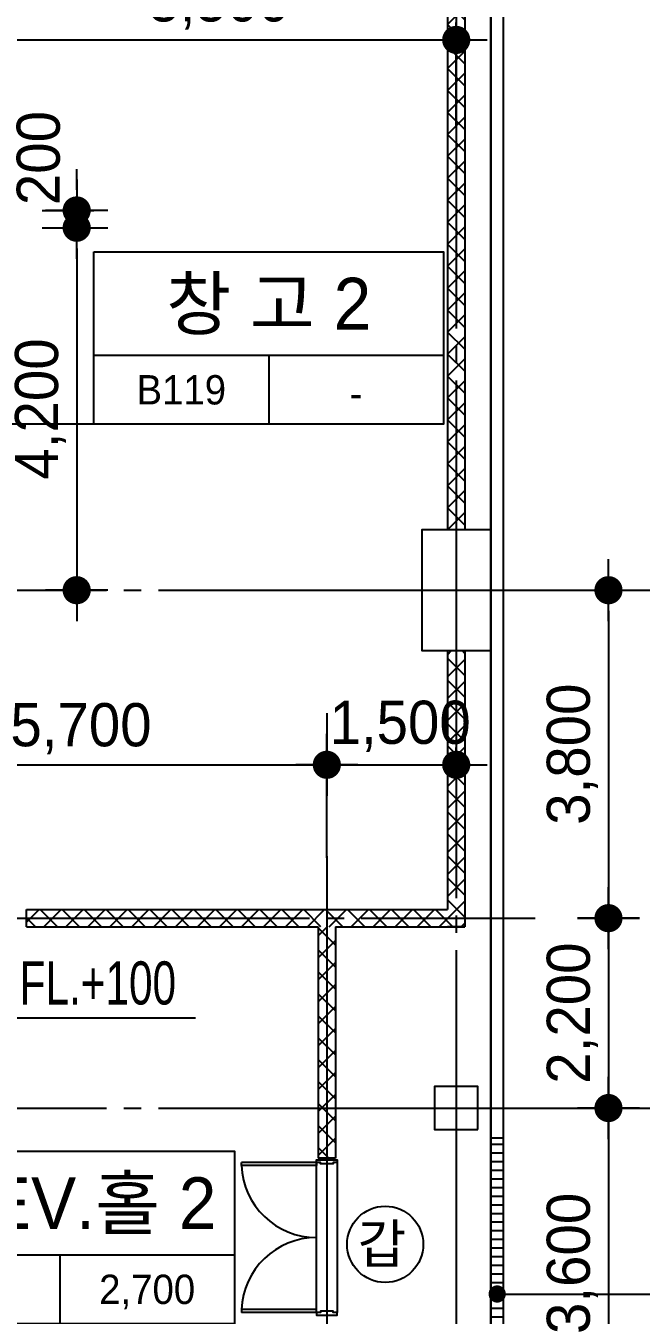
# Model space of a CAD drawing. Extents: x 13827183 to 13983685, y -1862231 to -1752052.
# Drawn here: x 13867470 to 13874605, y -1798677 to -1783737 of the extents above; entities that cross this region are included whole.
import ezdxf
from ezdxf.enums import TextEntityAlignment as Align

# ---------------------------------------------------------------- set-up
doc = ezdxf.new("R2010")
doc.units = 0
doc.header["$LTSCALE"] = 100
doc.header["$MEASUREMENT"] = 0
doc.header["$PDSIZE"] = -10
doc.linetypes.add('CEN', pattern=[66, 60, -2, 2, -2])
doc.layers.get('0').update_dxf_attribs({"linetype": 'CONTINUOUS'})
doc.layers.get('Defpoints').update_dxf_attribs({"linetype": 'CONTINUOUS'})
for name, color, linetype in [('8', 8, 'CONTINUOUS'), ('CEN', 1, 'CEN'), ('DIM', 7, 'CONTINUOUS'), ('HAT', 5, 'CONTINUOUS'), ('LEVEL-1', 4, 'CONTINUOUS'), ('open-tr', 9, 'CONTINUOUS'), ('ST', 3, 'CONTINUOUS'), ('TEXT', 2, 'CONTINUOUS'), ('TEXT1', 7, 'CONTINUOUS'), ('WA1', 2, 'CONTINUOUS'), ('WALLBR', 3, 'CONTINUOUS'), ('WID', 4, 'CONTINUOUS'), ('지시선', 7, 'CONTINUOUS')]:
    doc.layers.add(name, color=color, linetype=linetype)
doc.styles.add('HY울를도M', font='HYWULM.TTF')
doc.styles.add('굴림', font='H2HDRM.TTF')
doc.styles.add('울릉도', font='HYWULM.TTF', dxfattribs={"height": 3})
doc.dimstyles.new('DIM50', dxfattribs={"dimscale": 50, "dimtxt": 3, "dimasz": 1.2, "dimexe": 1, "dimexo": 1, "dimgap": 0.6, "dimtad": 1, "dimdec": 4, "dimzin": 0, "dimdsep": 46, "dimlunit": 6, "dimtxsty": '굴림', "dimblk": 'DOTT', "dimcen": 0.09, "dimadec": 0, "dimazin": 0, "dimtfac": 1, "dimtdec": 4, "dimtofl": 0, "dimtmove": 2, "dimatfit": 2, "dimldrblk": 'DOTT', "dimfxl": 1, "dimtolj": 1, "dimtzin": 0, "dimarcsym": 0})

# ---------------------------------------------------------------- blocks, each defined once
blk = doc.blocks.new('TT1')
at = {"layer": 'TEXT1'}
for p, q in [((-1013.5, -599.9), (1013.5, -599.9)), ((0, -599.9), (0, -999.9))]:
    blk.add_line(p, q, dxfattribs=at)
blk.add_lwpolyline([(-1013.5, 0), (1013.5, 0), (1013.5, -999.9), (-1013.5, -999.9)], close=True, dxfattribs=at)
blk = doc.blocks.new('DOTT')
for p, q in [((0, 1.5), (0, -1.5)), ((-1.5, 0), (1.5, 0))]:
    blk.add_line(p, q)
at = {"color": 6, "const_width": 0.68}
blk.add_lwpolyline([(-0.34, 0, 1), (0.34, 0, 1)], format="xyb", close=True, dxfattribs=at)
blk = doc.blocks.new('*D100')
at = {"layer": 'Defpoints', "color": 0, "lineweight": -3}
for p in [(13873425, -1794077), (13873425, -1796277), (13874225, -1796277)]:
    blk.add_point(p, dxfattribs=at)
at = {"layer": 'DIM', "color": 7, "lineweight": -2}
for p, q in [((13874025, -1794077), (13874425, -1794077)), ((13874225, -1794317), (13874225, -1796037)), ((13874025, -1796277), (13874425, -1796277))]:
    blk.add_line(p, q, dxfattribs=at)
at = {"layer": 'DIM', "color": 7, "lineweight": -2, "xscale": 240, "yscale": 240, "zscale": 240}
for p, rotation in [((13874225, -1794077), 90), ((13874225, -1796277), 270)]:
    blk.add_blockref('DOTT', p, dxfattribs=dict(at, rotation=rotation))
at = {"layer": 'DIM', "color": 3, "insert": (13873806, -1795177), "char_height": 500, "attachment_point": 5, "rotation": 90, "style": '굴림'}
blk.add_mtext('\\A1;2,200', dxfattribs=at)
blk = doc.blocks.new('*D101')
at = {"layer": 'Defpoints', "color": 0, "lineweight": -3}
for p in [(13873425, -1790277), (13873425, -1794077), (13874225, -1794077)]:
    blk.add_point(p, dxfattribs=at)
at = {"layer": 'DIM', "color": 7, "lineweight": -2}
for p, q in [((13874025, -1790277), (13874425, -1790277)), ((13874225, -1790517), (13874225, -1793837)), ((13874025, -1794077), (13874425, -1794077))]:
    blk.add_line(p, q, dxfattribs=at)
at = {"layer": 'DIM', "color": 7, "lineweight": -2, "xscale": 240, "yscale": 240, "zscale": 240}
for p, rotation in [((13874225, -1790277), 90), ((13874225, -1794077), 270)]:
    blk.add_blockref('DOTT', p, dxfattribs=dict(at, rotation=rotation))
at = {"layer": 'DIM', "color": 3, "insert": (13873806, -1792177), "char_height": 500, "attachment_point": 5, "rotation": 90, "style": '굴림'}
blk.add_mtext('\\A1;3,800', dxfattribs=at)
blk = doc.blocks.new('*D106')
at = {"layer": 'Defpoints', "color": 0, "lineweight": -3}
for p in [(13870960, -1792300), (13872460, -1792300), (13872460, -1792860)]:
    blk.add_point(p, dxfattribs=at)
at = {"layer": 'DIM', "color": 7, "lineweight": -2}
for p, q in [((13870960, -1791700), (13870960, -1792100)), ((13872460, -1792260), (13872460, -1792100)), ((13871200, -1792300), (13872220, -1792300))]:
    blk.add_line(p, q, dxfattribs=at)
at = {"layer": 'DIM', "color": 7, "lineweight": -2, "xscale": 240, "yscale": 240, "zscale": 240, "rotation": 180}
blk.add_blockref('DOTT', (13870960, -1792300), dxfattribs=at)
at = {"layer": 'DIM', "color": 7, "lineweight": -2, "xscale": 240, "yscale": 240, "zscale": 240}
blk.add_blockref('DOTT', (13872460, -1792300), dxfattribs=at)
at = {"layer": 'DIM', "color": 3, "insert": (13871810, -1791854), "char_height": 500, "attachment_point": 5, "style": '굴림'}
blk.add_mtext('\\A1;1,500', dxfattribs=at)
blk = doc.blocks.new('*D107')
at = {"layer": 'Defpoints', "color": 0, "lineweight": -3}
for p in [(13870960, -1792300), (13865260, -1792660), (13870960, -1793977)]:
    blk.add_point(p, dxfattribs=at)
at = {"layer": 'DIM', "color": 7, "lineweight": -2}
for p, q in [((13865260, -1792060), (13865260, -1792100)), ((13870960, -1793377), (13870960, -1792100)), ((13865500, -1792300), (13870720, -1792300))]:
    blk.add_line(p, q, dxfattribs=at)
at = {"layer": 'DIM', "color": 7, "lineweight": -2, "xscale": 240, "yscale": 240, "zscale": 240, "rotation": 180}
blk.add_blockref('DOTT', (13865260, -1792300), dxfattribs=at)
at = {"layer": 'DIM', "color": 7, "lineweight": -2, "xscale": 240, "yscale": 240, "zscale": 240}
blk.add_blockref('DOTT', (13870960, -1792300), dxfattribs=at)
at = {"layer": 'DIM', "color": 3, "insert": (13868110, -1791882), "char_height": 500, "attachment_point": 5, "style": '굴림'}
blk.add_mtext('\\A1;5,700', dxfattribs=at)
blk = doc.blocks.new('*D108')
at = {"layer": 'Defpoints', "color": 0, "lineweight": -3}
for p in [(13873425, -1796277), (13873010, -1799877), (13874225, -1799877)]:
    blk.add_point(p, dxfattribs=at)
at = {"layer": 'DIM', "color": 7, "lineweight": -2}
for p, q in [((13874025, -1796277), (13874425, -1796277)), ((13874225, -1796517), (13874225, -1799637)), ((13873610, -1799877), (13874425, -1799877))]:
    blk.add_line(p, q, dxfattribs=at)
at = {"layer": 'DIM', "color": 7, "lineweight": -2, "xscale": 240, "yscale": 240, "zscale": 240}
for p, rotation in [((13874225, -1796277), 90), ((13874225, -1799877), 270)]:
    blk.add_blockref('DOTT', p, dxfattribs=dict(at, rotation=rotation))
at = {"layer": 'DIM', "color": 3, "insert": (13873806, -1798077), "char_height": 500, "attachment_point": 5, "rotation": 90, "style": '굴림'}
blk.add_mtext('\\A1;3,600', dxfattribs=at)
blk = doc.blocks.new('D1800')
at = {"layer": 'WID'}
for points in [[(105, 0), (-105, 0), (-105, -30), (-60, -30), (-60, -45), (90, -45), (90, -30), (135, -30), (135, 0), (105, 0)], [(135, -30), (135, -65), (1004, -65), (1004, -30)], [(135, -30), (1004, -30)], [(105, -1800), (-105, -1800), (-105, -1770), (-60, -1770), (-60, -1755), (90, -1755), (90, -1770), (135, -1770), (135, -1800), (105, -1800)], [(135, -1770), (135, -1735), (1004, -1735), (1004, -1770)], [(135, -1770), (1004, -1770)]]:
    blk.add_lwpolyline(points, dxfattribs=at)
for centre, start, end in [((135, -30), 270, 357.6944), ((135, -1770), 2.3056, 90)]:
    blk.add_arc(centre, 870, start, end, dxfattribs=at)
blk = doc.blocks.new('*D121')
at = {"layer": 'Defpoints', "color": 0, "lineweight": -3}
for p in [(13867060, -1786077), (13867460, -1790277), (13868060, -1790277)]:
    blk.add_point(p, dxfattribs=at)
at = {"layer": 'DIM', "color": 7, "lineweight": -2}
for p, q in [((13867660, -1786077), (13868260, -1786077)), ((13868060, -1786317), (13868060, -1790037)), ((13868060, -1790277), (13868260, -1790277))]:
    blk.add_line(p, q, dxfattribs=at)
at = {"layer": 'DIM', "color": 7, "lineweight": -2, "xscale": 240, "yscale": 240, "zscale": 240}
for p, rotation in [((13868060, -1786077), 90), ((13868060, -1790277), 270)]:
    blk.add_blockref('DOTT', p, dxfattribs=dict(at, rotation=rotation))
at = {"layer": 'DIM', "color": 3, "insert": (13867641, -1788177), "char_height": 500, "attachment_point": 5, "rotation": 90, "style": '굴림'}
blk.add_mtext('\\A1;4,200', dxfattribs=at)
blk = doc.blocks.new('*D123')
at = {"layer": 'Defpoints', "color": 0, "lineweight": -3}
for p in [(13872460, -1783901), (13866960, -1785502), (13872460, -1785502)]:
    blk.add_point(p, dxfattribs=at)
at = {"layer": 'DIM', "color": 7, "lineweight": -2}
for p, q in [((13866960, -1784902), (13866960, -1783701)), ((13872460, -1784902), (13872460, -1783701)), ((13867200, -1783901), (13872220, -1783901))]:
    blk.add_line(p, q, dxfattribs=at)
at = {"layer": 'DIM', "color": 7, "lineweight": -2, "xscale": 240, "yscale": 240, "zscale": 240, "rotation": 180}
blk.add_blockref('DOTT', (13866960, -1783901), dxfattribs=at)
at = {"layer": 'DIM', "color": 7, "lineweight": -2, "xscale": 240, "yscale": 240, "zscale": 240}
blk.add_blockref('DOTT', (13872460, -1783901), dxfattribs=at)
at = {"layer": 'DIM', "color": 3, "insert": (13869710, -1783484), "char_height": 500, "attachment_point": 5, "style": '굴림'}
blk.add_mtext('\\A1;5,500', dxfattribs=at)
blk = doc.blocks.new('*D139')
at = {"layer": 'Defpoints', "color": 0, "lineweight": -3}
for p in [(13867060, -1785877), (13867242, -1786077), (13868060, -1786077)]:
    blk.add_point(p, dxfattribs=at)
at = {"layer": 'DIM', "color": 7, "lineweight": -2}
for p, q in [((13868060, -1785637), (13868060, -1785397)), ((13867660, -1785877), (13868260, -1785877)), ((13867842, -1786077), (13868260, -1786077)), ((13868060, -1786317), (13868060, -1786557))]:
    blk.add_line(p, q, dxfattribs=at)
at = {"layer": 'DIM', "color": 7, "lineweight": -2, "xscale": 240, "yscale": 240, "zscale": 240}
for p, rotation in [((13868060, -1785877), 270), ((13868060, -1786077), 90)]:
    blk.add_blockref('DOTT', p, dxfattribs=dict(at, rotation=rotation))
at = {"layer": 'DIM', "color": 3, "insert": (13867618, -1785270), "char_height": 500, "attachment_point": 5, "rotation": 90, "style": '굴림'}
blk.add_mtext('\\A1;200', dxfattribs=at)

msp = doc.modelspace()

# ---------------------------------------------------------------- hatches: boundary and pattern name
at = {"layer": 'HAT'}
h = msp.add_hatch(dxfattribs=at)
h.set_pattern_fill('_USER', color=256, scale=180, angle=45, style=0, double=1, pattern_type=0)
h.set_pattern_definition([(45, (13859357.81, -1807335.86), (-127.2792, 127.2792), []), (135, (13859357.81, -1807335.86), (-127.2792, -127.2792), [])])
h.paths.add_polyline_path([(13872559.80992, -1790977.37395), (13872359.80992, -1790977.37395), (13872359.80992, -1793977.37395), (13867479.80992, -1793977.37395), (13867479.80992, -1794177.37395), (13872559.80992, -1794177.37395)])
h.paths.add_polyline_path([(13865359.80992, -1790277.37395), (13865159.80992, -1790277.37395), (13865159.80992, -1794257.37395), (13865359.80992, -1794257.37395), (13865359.80992, -1794177.37395), (13865639.80992, -1794177.37395), (13865639.80992, -1793977.37395), (13865359.80992, -1793977.37395)])
h.paths.add_polyline_path([(13865359.80992, -1795197.37395), (13865159.80992, -1795197.37395), (13865159.80992, -1795377.37395), (13865359.80992, -1795377.37395)])
h.paths.add_polyline_path([(13862259.80992, -1790677.37395), (13862059.80992, -1790677.37395), (13862059.80992, -1791537.37395), (13862259.80992, -1791537.37395)])
h.paths.add_polyline_path([(13873366.73347, -1798664.76606), (13873366.73347, -1797589.98184), (13873874.80992, -1797589.98184), (13873874.80992, -1798664.76606)], flags=9)
h.paths.add_polyline_path([(13873366.73347, -1795713.10145), (13873366.73347, -1794641.64645), (13873874.80992, -1794641.64645), (13873874.80992, -1795713.10145)], flags=9)
h.paths.add_polyline_path([(13873366.73347, -1792714.76606), (13873366.73347, -1791639.98184), (13873874.80992, -1791639.98184), (13873874.80992, -1792714.76606)], flags=9)
h.paths.add_polyline_path([(13908543.76644, -1801280.87287), (13910867.50146, -1801280.87287), (13910867.50146, -1800500.91282), (13908543.76644, -1800500.91282)], flags=9)
h.paths.add_polyline_path([(13866225.19707, -1783278.04395), (13868548.93209, -1783278.04395), (13868548.93209, -1782498.0839), (13866225.19707, -1782498.0839)], flags=9)
h.paths.add_polyline_path([(13866225.19707, -1799105.0416), (13868548.93209, -1799105.0416), (13868548.93209, -1798325.08154), (13866225.19707, -1798325.08154)], flags=9)
h.paths.add_polyline_path([(13859357.80936, -1776734.80142), (13862053.54837, -1776734.80142), (13862053.54837, -1775806.03977), (13859357.80936, -1775806.03977)], flags=9)
h.paths.add_polyline_path([(13859358.60829, -1777750.46426), (13862052.74944, -1777750.46426), (13862052.74944, -1776858.65334), (13859358.60829, -1776858.65334)], flags=9)
h.paths.add_polyline_path([(13862693.55267, -1800309.98314), (13863194.75107, -1800309.98314), (13863194.75107, -1800009.58367), (13862693.55267, -1800009.58367)], flags=9)
h.paths.add_polyline_path([(13892944.89931, -1801870.07647), (13897124.65963, -1801870.07647), (13897124.65963, -1800975.26955), (13892944.89931, -1800975.26955)], flags=9)
h.paths.add_polyline_path([(13892964.04045, -1801049.64705), (13895436.41063, -1801049.64705), (13895436.41063, -1800269.687), (13892964.04045, -1800269.687)], flags=9)
h.paths.add_polyline_path([(13892934.74618, -1800314.26114), (13897092.2029, -1800314.26114), (13897092.2029, -1799358.53544), (13892934.74618, -1799358.53544)], flags=9)
h.paths.add_polyline_path([(13863121.99271, -1784984.67657), (13865992.83159, -1784984.67657), (13865992.83159, -1783990.0028), (13863121.99271, -1783990.0028)], flags=9)
h.paths.add_polyline_path([(13862660.95102, -1785788.94597), (13866468.20801, -1785788.94597), (13866468.20801, -1784897.13505), (13862660.95102, -1784897.13505)], flags=9)
h.paths.add_polyline_path([(13885173.13831, -1799599.1015), (13889649.30342, -1799599.1015), (13889649.30342, -1798007.62347), (13885173.13831, -1798007.62347)], flags=9)
h.paths.add_polyline_path([(13864292.62058, -1800854.64359), (13864726.17584, -1800854.64359), (13864726.17584, -1800548.65158), (13864292.62058, -1800548.65158)], flags=9)
h.paths.add_polyline_path([(13870452.30326, -1800572.36396), (13871067.31657, -1800572.36396), (13871067.31657, -1800182.38394), (13870452.30326, -1800182.38394)], flags=9)
h.paths.add_polyline_path([(13907595.46238, -1806534.60617), (13908624.15745, -1806534.60617), (13908624.15745, -1806056.24399), (13907595.46238, -1806056.24399)], flags=9)
h.paths.add_polyline_path([(13907449.40712, -1807014.29363), (13908770.21271, -1807014.29363), (13908770.21271, -1806516.95674), (13907449.40712, -1806516.95674)], flags=9)
h.paths.add_polyline_path([(13907660.91293, -1807335.86312), (13908624.96086, -1807335.86312), (13908624.96086, -1806960.36379), (13907660.91293, -1806960.36379)], flags=9)
h.paths.add_polyline_path([(13910049.40712, -1807014.29363), (13911370.21271, -1807014.29363), (13911370.21271, -1806516.95674), (13910049.40712, -1806516.95674)], flags=9)
h.paths.add_polyline_path([(13909905.71538, -1806534.60617), (13911513.90446, -1806534.60617), (13911513.90446, -1806056.24399), (13909905.71538, -1806056.24399)], flags=9)
h.paths.add_polyline_path([(13910260.91293, -1807335.86312), (13911224.96086, -1807335.86312), (13911224.96086, -1806960.36379), (13910260.91293, -1806960.36379)], flags=9)
h.paths.add_polyline_path([(13911118.31426, -1796999.8509), (13911551.86952, -1796999.8509), (13911551.86952, -1796693.85889), (13911118.31426, -1796693.85889)], flags=9)
h.paths.add_polyline_path([(13862259.80992, -1793377.37395), (13862059.80992, -1793377.37395), (13862059.80992, -1795377.37395), (13862259.80992, -1795377.37395)])
h = msp.add_hatch(dxfattribs=at)
h.set_pattern_fill('_USER', color=256, scale=180, angle=45, style=0, double=1, pattern_type=0)
h.set_pattern_definition([(45, (13872359.81, -1789577.37), (-127.2792, 127.2792), []), (135, (13872359.81, -1789577.37), (-127.2792, -127.2792), [])])
h.paths.add_polyline_path([(13872559.80992, -1775877.37395), (13872359.80992, -1775877.37395), (13872359.80992, -1780027.37395), (13872559.80992, -1780027.37395)])
h.paths.add_polyline_path([(13872559.80992, -1780527.37395), (13872359.80992, -1780527.37395), (13872359.80992, -1789577.37395), (13872559.80992, -1789577.37395)])
at = {"layer": 'HAT', "lineweight": -3, "ltscale": 200}
h = msp.add_hatch(dxfattribs=at)
h.set_pattern_fill('_USER,N', color=256, scale=180, angle=45, style=0, double=1, pattern_type=0)
h.set_pattern_definition([(45, (1315193.02, -3034316.96), (-127.2792206, 127.2792206), []), (135, (1315193.02, -3034316.96), (-127.2792206, -127.2792206), [])])
h.paths.add_polyline_path([(13870859.80992, -1794177.37395), (13871059.80992, -1794177.37395), (13871059.80992, -1796857.37395), (13870859.80992, -1796857.37395)])
at = {"layer": 'HAT'}
h = msp.add_hatch(dxfattribs=at)
h.set_pattern_fill('_USER,N', color=256, scale=100, style=0, pattern_type=0)
h.set_pattern_definition([(0, (8786982.07, -1466897.29), (0, 100), [])])
h.paths.add_polyline_path([(13873009.80992, -1796627.37395), (13872859.80992, -1796627.37395), (13872859.80992, -1798827.37395), (13873009.80992, -1798827.37395)])

# ---------------------------------------------------------------- linework, layer by layer
at = {"layer": '8'}
for p, q in [((13870839.80992, -1798647.37395), (13870839.80992, -1796907.37395)), ((13871079.80992, -1796907.37395), (13871079.80992, -1798647.37395))]:
    msp.add_line(p, q, dxfattribs=at)
at = {"layer": 'CEN', "linetype": 'CEN'}
for p, q in [((13872459.80992, -1768045.95467), (13872459.80992, -1852077.37395)), ((13842606.80992, -1790277.37395), (13938970.80992, -1790277.37395)), ((13842606.80992, -1790277.37395), (13938970.80992, -1790277.37395)), ((13842606.80992, -1790277.37395), (13938970.80992, -1790277.37395)), ((13870959.80992, -1793360.15024), (13870959.80992, -1806277.37395)), ((13864759.80992, -1794077.37395), (13873376.48208, -1794077.37395)), ((13842606.80992, -1796277.37395), (13938970.80992, -1796277.37395))]:
    msp.add_line(p, q, dxfattribs=at)
at = {"layer": 'LEVEL-1'}
msp.add_line((13866532.52055, -1795232.82614), (13869436.87563, -1795232.82614), dxfattribs=at)
at = {"layer": 'open-tr'}
for p, q in [((13873009.80992, -1807827.37395), (13873009.80992, -1775427.37395)), ((13872859.80992, -1805677.37395), (13872859.80992, -1775677.37395))]:
    msp.add_line(p, q, dxfattribs=at)
msp.add_lwpolyline([(13873009.80992, -1796627.37395), (13872859.80992, -1796627.37395), (13872859.80992, -1798827.37395), (13873009.80992, -1798827.37395)], close=True, dxfattribs=at)
at = {"layer": 'ST', "color": 4}
msp.add_line((13872859.80992, -1775677.37395), (13872859.80992, -1807677.37395), dxfattribs=at)
at = {"layer": 'TEXT1'}
msp.add_line((13868433.05988, -1788354.91868), (13865652.02394, -1788354.91868), dxfattribs=at)
at = {"layer": 'TEXT1', "const_width": 100}
msp.add_lwpolyline([(13872934.80992, -1798481.67648, 1), (13872934.80992, -1798381.67648, 1)], format="xyb", close=True, dxfattribs=at)
at = {"layer": 'TEXT1'}
msp.add_lwpolyline([(13872934.80992, -1798431.67648), (13875262.07158, -1798431.67648)], dxfattribs=at)
at = {"layer": 'WA1'}
for points in [[(13872859.80992, -1790977.37395), (13872859.80992, -1789577.37395), (13872059.80992, -1789577.37395), (13872059.80992, -1790977.37395)], [(13872859.80992, -1790977.37395), (13872859.80992, -1789577.37395), (13872059.80992, -1789577.37395), (13872059.80992, -1790977.37395)], [(13872709.80992, -1796527.37395), (13872709.80992, -1796027.37395), (13872209.80992, -1796027.37395), (13872209.80992, -1796527.37395)]]:
    msp.add_lwpolyline(points, close=True, dxfattribs=at)
at = {"layer": 'WALLBR'}
for p, q in [((13872359.80992, -1780527.37395), (13872359.80992, -1789577.37395)), ((13872559.80992, -1780527.37395), (13872559.80992, -1789577.37395)), ((13872359.80992, -1790977.37395), (13872359.80992, -1793977.37395)), ((13872559.80992, -1790977.37395), (13872559.80992, -1794177.37395)), ((13867479.80992, -1793977.37395), (13872359.80992, -1793977.37395)), ((13867479.80992, -1794177.37395), (13870859.80992, -1794177.37395)), ((13870859.80992, -1794177.37395), (13870859.80992, -1796857.37395)), ((13871059.80992, -1794177.37395), (13871059.80992, -1796857.37395)), ((13871059.80992, -1794177.37395), (13872559.80992, -1794177.37395))]:
    msp.add_line(p, q, dxfattribs=at)
at = {"layer": 'WALLBR', "ltscale": 3}
for p, q in [((13867479.80992, -1794177.37395), (13867479.80992, -1793977.37395)), ((13872559.80992, -1794177.37395), (13872359.80992, -1794177.37395)), ((13871059.80992, -1796857.37395), (13870859.80992, -1796857.37395))]:
    msp.add_line(p, q, dxfattribs=at)
at = {"layer": '지시선'}
msp.add_circle((13871636.80992, -1797856.24378), 441.72564, dxfattribs=at)

# ---------------------------------------------------------------- block references
at = {"layer": '8', "rotation": 180}
msp.add_blockref('D1800', (13870974.80992, -1798677.37395), dxfattribs=at)
at = {"layer": 'TEXT1', "xscale": 2, "yscale": 2, "zscale": 2}
for p in [(13870286.0517, -1786355.11868), (13867863.70314, -1796777.70937)]:
    msp.add_blockref('TT1', p, dxfattribs=at)

# ---------------------------------------------------------------- texts
at = {"layer": 'TEXT', "style": 'HY울를도M', "width": 0.75}
msp.add_text('FL.+100', height=500, dxfattribs=at).set_placement((13867398.50179, -1795077.66911))
at = {"layer": 'TEXT1', "style": '울릉도'}
for s, p in [('창 고 2', (13870286.0517, -1787256.69883)), ('ELEV.홀 2', (13867863.70314, -1797679.28952))]:
    msp.add_text(s, height=600, dxfattribs=at).set_placement(p, align=Align.CENTER)
at = {"layer": 'TEXT1', "color": 2, "style": '울릉도'}
msp.add_text('B119', height=340, dxfattribs=at).set_placement((13869272.55579, -1787954.95868), align=Align.MIDDLE_CENTER)
at = {"layer": 'TEXT1', "style": '울릉도'}
for s, p in [('-', (13871299.54762, -1787996.95868)), ('2,700', (13868877.19905, -1798377.54937))]:
    msp.add_text(s, height=340, dxfattribs=at).set_placement(p, align=Align.MIDDLE_CENTER)
msp.add_text('갑', height=450, dxfattribs=at).set_placement((13871316.62154, -1798075.668))

# ---------------------------------------------------------------- dimensions: what is measured, and where the dimension line sits
at = {"layer": 'DIM'}
for base, p1, p2, picture, middle in [((13872459.80992, -1783901.37395), (13866959.80992, -1785501.55696), (13872459.80992, -1785501.55696), '*D123', (13869709.80992, -1783483.59343)), ((13870959.80992, -1792300.15024), (13865259.80992, -1792660.15024), (13870959.80992, -1793977.37395), '*D107', (13868109.80992, -1791882.36972))]:
    dim = msp.add_linear_dim(base=base, p1=p1, p2=p2, dimstyle='DIM50', override={"dimscale": 200, "dimtxt": 2.5, "dimexo": 3}, dxfattribs=at)
    dim.commit()
    dim.dimension.update_dxf_attribs({"geometry": picture, "text_midpoint": middle})
dim = msp.add_linear_dim(base=(13868059.80992, -1786077.37395), p1=(13867059.80992, -1785877.37395), p2=(13867242.07158, -1786077.37395), angle=90, dimstyle='DIM50', override={"dimscale": 200, "dimtxt": 2.5, "dimexo": 3}, dxfattribs=at)
dim.commit()
dim.dimension.update_dxf_attribs({"geometry": '*D139', "text_midpoint": (13867618.13994, -1785269.80759), "dimtype": 128})
for base, p1, p2, picture, middle in [((13868059.80992, -1790277.37395), (13867059.80992, -1786077.37395), (13867459.80992, -1790277.37395), '*D121', (13867641.41288, -1788177.37395)), ((13874224.80992, -1794077.37395), (13873424.80992, -1790277.37395), (13873424.80992, -1794077.37395), '*D101', (13873806.41288, -1792177.37395)), ((13874224.80992, -1796277.37395), (13873424.80992, -1794077.37395), (13873424.80992, -1796277.37395), '*D100', (13873806.41288, -1795177.37395)), ((13874224.80992, -1799877.37395), (13873424.80992, -1796277.37395), (13873009.80992, -1799877.37395), '*D108', (13873806.41288, -1798077.37395))]:
    dim = msp.add_linear_dim(base=base, p1=p1, p2=p2, angle=90, dimstyle='DIM50', override={"dimscale": 200, "dimtxt": 2.5, "dimexo": 3}, dxfattribs=at)
    dim.commit()
    dim.dimension.update_dxf_attribs({"geometry": picture, "text_midpoint": middle})
dim = msp.add_linear_dim(base=(13872459.80992, -1792300.15024), p1=(13870959.80992, -1792300.15024), p2=(13872459.80992, -1792860.15024), dimstyle='DIM50', override={"dimscale": 200, "dimtxt": 2.5, "dimexo": 3}, dxfattribs=at)
dim.commit()
dim.dimension.update_dxf_attribs({"geometry": '*D106', "text_midpoint": (13871809.80992, -1791853.64426), "dimtype": 128})

doc.saveas('drawing.dxf')
